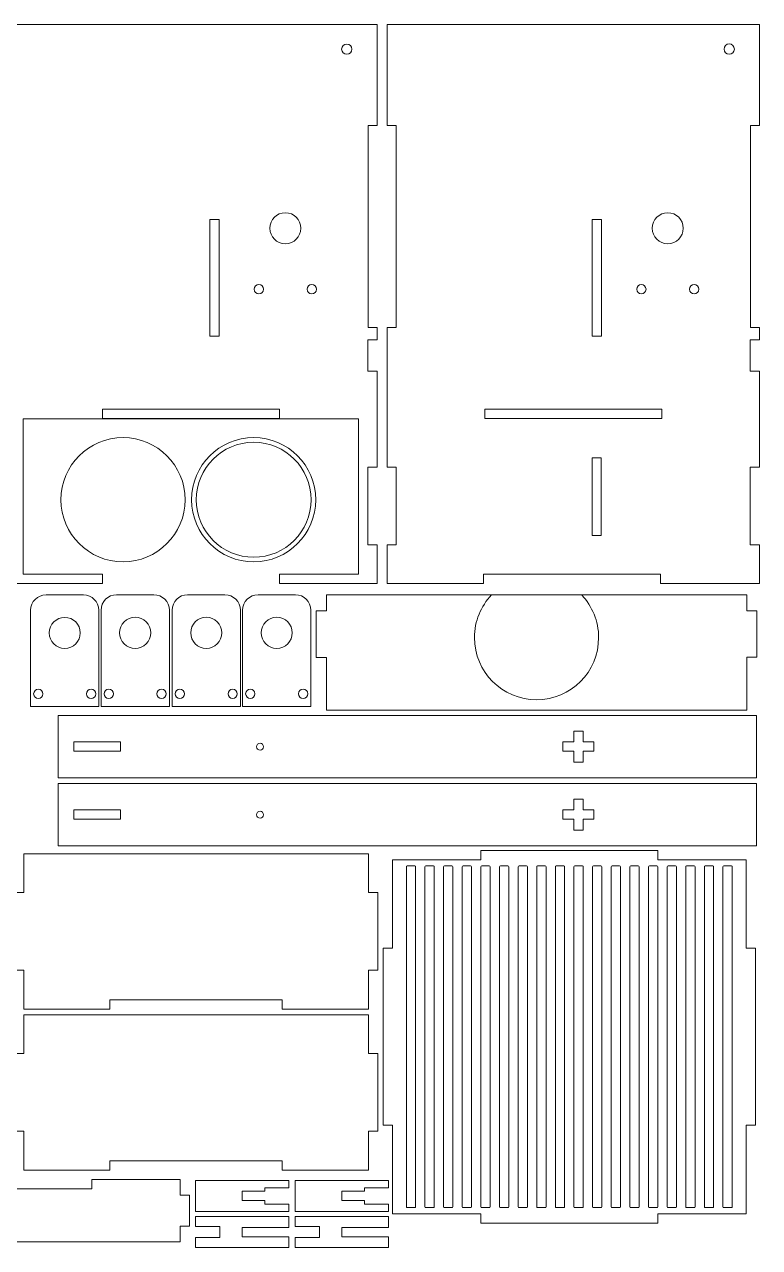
# Model space of a CAD drawing. Header units: millimetres. Extents: x -430 to 298, y -196 to 198.
# Drawn here: x 61.2 to 298, y -196.1 to 197.7 of the extents above; entities that cross this region are included whole.
import ezdxf

# ---------------------------------------------------------------- set-up
doc = ezdxf.new("R2010")
doc.units = ezdxf.units.MM
doc.header["$MEASUREMENT"] = 0
doc.layers.add('Camada 1', color=7, linetype='Continuous')

msp = doc.modelspace()

# ---------------------------------------------------------------- linework, layer by layer
at = {"layer": 'Camada 1', "color": 250, "lineweight": 20}
for centre, major_axis in [((92.9594, 44.679), (0, 20)), ((135.0483, 44.679), (0, 20)), ((135.0483, 44.679), (0, 18.5))]:
    msp.add_ellipse(centre, major_axis=major_axis, ratio=1, dxfattribs=at)
for points, knots in [([(54.8053, 197.6858), (54.8053, 197.6858), (174.8053, 197.6858), (174.8053, 197.6858), (174.8053, 197.6858), (174.8053, 165.1538), (174.8053, 165.1538), (174.8053, 165.1538), (171.9053, 165.1538), (171.9053, 165.1538), (171.9053, 165.1538), (171.9053, 100.1538), (171.9053, 100.1538), (171.9053, 100.1538), (174.8053, 100.1538), (174.8053, 100.1538), (174.8053, 100.1538), (174.8053, 96.1208), (174.8053, 96.1208), (174.8053, 96.1208), (171.8053, 96.1208), (171.8053, 96.1208), (171.8053, 96.1208), (171.8053, 86.1208), (171.8053, 86.1208), (171.8053, 86.1208), (174.8053, 86.1208), (174.8053, 86.1208), (174.8053, 86.1208), (174.8053, 55.154), (174.8053, 55.154), (174.8053, 55.154), (171.8053, 55.154), (171.8053, 55.154), (171.8053, 55.154), (171.8053, 30.154), (171.8053, 30.154), (171.8053, 30.154), (174.8053, 30.154), (174.8053, 30.154), (174.8053, 30.154), (174.8053, 17.6858), (174.8053, 17.6858), (174.8053, 17.6858), (143.3054, 17.6879), (143.3054, 17.6879), (143.3054, 17.6879), (143.3054, 20.6879), (143.3054, 20.6879), (143.3054, 20.6879), (168.8054, 20.6858), (168.8054, 20.6858), (168.8054, 20.6858), (168.8054, 70.6858), (168.8054, 70.6858), (168.8054, 70.6858), (60.8055, 70.6858), (60.8055, 70.6858), (60.8055, 70.6858), (60.8055, 20.6858), (60.8055, 20.6858), (60.8055, 20.6858), (86.3054, 20.6879), (86.3054, 20.6879), (86.3054, 20.6879), (86.3054, 17.6879), (86.3054, 17.6879), (86.3054, 17.6879), (54.8053, 17.6858), (54.8053, 17.6858), (54.8053, 17.6858), (54.8053, 30.154), (54.8053, 30.154), (54.8053, 30.154), (57.776, 30.154), (57.776, 30.154), (57.776, 30.154), (57.776, 55.154), (57.776, 55.154), (57.776, 55.154), (54.8053, 55.154), (54.8053, 55.154), (54.8053, 55.154), (54.8053, 100.1538), (54.8053, 100.1538), (54.8053, 100.1538), (57.7052, 100.1538), (57.7052, 100.1538), (57.7052, 100.1538), (57.7052, 165.1538), (57.7052, 165.1538), (57.7052, 165.1538), (54.8053, 165.1538), (54.8053, 165.1538), (54.8053, 165.1538), (54.8053, 197.6858), (54.8053, 197.6858)], [0, 0, 0, 0, 0.03125, 0.03125, 0.03125, 0.0625, 0.0625, 0.0625, 0.09375, 0.09375, 0.09375, 0.125, 0.125, 0.125, 0.15625, 0.15625, 0.15625, 0.1875, 0.1875, 0.1875, 0.21875, 0.21875, 0.21875, 0.25, 0.25, 0.25, 0.28125, 0.28125, 0.28125, 0.3125, 0.3125, 0.3125, 0.34375, 0.34375, 0.34375, 0.375, 0.375, 0.375, 0.40625, 0.40625, 0.40625, 0.4375, 0.4375, 0.4375, 0.46875, 0.46875, 0.46875, 0.5, 0.5, 0.5, 0.53125, 0.53125, 0.53125, 0.5625, 0.5625, 0.5625, 0.59375, 0.59375, 0.59375, 0.625, 0.625, 0.625, 0.65625, 0.65625, 0.65625, 0.6875, 0.6875, 0.6875, 0.71875, 0.71875, 0.71875, 0.75, 0.75, 0.75, 0.78125, 0.78125, 0.78125, 0.8125, 0.8125, 0.8125, 0.84375, 0.84375, 0.84375, 0.875, 0.875, 0.875, 0.90625, 0.90625, 0.90625, 0.9375, 0.9375, 0.9375, 0.96875, 0.96875, 0.96875, 1, 1, 1, 1]), ([(178.0053, 197.6858), (178.0053, 197.6858), (298.0053, 197.6858), (298.0053, 197.6858), (298.0053, 197.6858), (298.0053, 165.1538), (298.0053, 165.1538), (298.0053, 165.1538), (295.1053, 165.1538), (295.1053, 165.1538), (295.1053, 165.1538), (295.1053, 100.1538), (295.1053, 100.1538), (295.1053, 100.1538), (298.0053, 100.1538), (298.0053, 100.1538), (298.0053, 100.1538), (298.0053, 96.1208), (298.0053, 96.1208), (298.0053, 96.1208), (295.0053, 96.1208), (295.0053, 96.1208), (295.0053, 96.1208), (295.0053, 86.1208), (295.0053, 86.1208), (295.0053, 86.1208), (298.0053, 86.1208), (298.0053, 86.1208), (298.0053, 86.1208), (298.0053, 55.154), (298.0053, 55.154), (298.0053, 55.154), (295.0053, 55.154), (295.0053, 55.154), (295.0053, 55.154), (295.0053, 30.154), (295.0053, 30.154), (295.0053, 30.154), (298.0053, 30.154), (298.0053, 30.154), (298.0053, 30.154), (298.0053, 17.6858), (298.0053, 17.6858), (298.0053, 17.6858), (266.0465, 17.6858), (266.0465, 17.6858), (266.0465, 17.6858), (266.0465, 20.6858), (266.0465, 20.6858), (266.0465, 20.6858), (209.0465, 20.6858), (209.0465, 20.6858), (209.0465, 20.6858), (209.0465, 17.6858), (209.0465, 17.6858), (209.0465, 17.6858), (178.0053, 17.6858), (178.0053, 17.6858), (178.0053, 17.6858), (178.0053, 30.154), (178.0053, 30.154), (178.0053, 30.154), (180.976, 30.154), (180.976, 30.154), (180.976, 30.154), (180.976, 55.154), (180.976, 55.154), (180.976, 55.154), (178.0053, 55.154), (178.0053, 55.154), (178.0053, 55.154), (178.0053, 100.1538), (178.0053, 100.1538), (178.0053, 100.1538), (180.9052, 100.1538), (180.9052, 100.1538), (180.9052, 100.1538), (180.9052, 165.1538), (180.9052, 165.1538), (180.9052, 165.1538), (178.0053, 165.1538), (178.0053, 165.1538), (178.0053, 165.1538), (178.0053, 197.6858), (178.0053, 197.6858)], [0, 0, 0, 0, 0.03571429, 0.03571429, 0.03571429, 0.07142857, 0.07142857, 0.07142857, 0.10714286, 0.10714286, 0.10714286, 0.14285714, 0.14285714, 0.14285714, 0.17857143, 0.17857143, 0.17857143, 0.21428571, 0.21428571, 0.21428571, 0.25, 0.25, 0.25, 0.28571429, 0.28571429, 0.28571429, 0.32142857, 0.32142857, 0.32142857, 0.35714286, 0.35714286, 0.35714286, 0.39285714, 0.39285714, 0.39285714, 0.42857143, 0.42857143, 0.42857143, 0.46428571, 0.46428571, 0.46428571, 0.5, 0.5, 0.5, 0.53571429, 0.53571429, 0.53571429, 0.57142857, 0.57142857, 0.57142857, 0.60714286, 0.60714286, 0.60714286, 0.64285714, 0.64285714, 0.64285714, 0.67857143, 0.67857143, 0.67857143, 0.71428571, 0.71428571, 0.71428571, 0.75, 0.75, 0.75, 0.78571429, 0.78571429, 0.78571429, 0.82142857, 0.82142857, 0.82142857, 0.85714286, 0.85714286, 0.85714286, 0.89285714, 0.89285714, 0.89285714, 0.92857143, 0.92857143, 0.92857143, 0.96428571, 0.96428571, 0.96428571, 1, 1, 1, 1]), ([(165.0146, 191.3862), (164.1033, 191.3862), (163.3646, 190.6475), (163.3646, 189.7362), (163.3646, 188.8249), (164.1033, 188.0862), (165.0146, 188.0862), (165.9259, 188.0862), (166.6646, 188.8249), (166.6646, 189.7362), (166.6646, 190.6475), (165.9259, 191.3862), (165.0146, 191.3862)], [0, 0, 0, 0, 0.25, 0.25, 0.25, 0.5, 0.5, 0.5, 0.75, 0.75, 0.75, 1, 1, 1, 1]), ([(288.2391, 191.4211), (287.3278, 191.4211), (286.5891, 190.6824), (286.5891, 189.7711), (286.5891, 188.8598), (287.3278, 188.1211), (288.2391, 188.1211), (289.1504, 188.1211), (289.8891, 188.8598), (289.8891, 189.7711), (289.8891, 190.6824), (289.1504, 191.4211), (288.2391, 191.4211)], [0, 0, 0, 0, 0.25, 0.25, 0.25, 0.5, 0.5, 0.5, 0.75, 0.75, 0.75, 1, 1, 1, 1]), ([(120.9053, 134.8664), (120.9053, 134.8664), (123.9053, 134.8664), (123.9053, 134.8664), (123.9053, 134.8664), (123.9053, 97.3664), (123.9053, 97.3664), (123.9053, 97.3664), (120.9053, 97.3664), (120.9053, 97.3664), (120.9053, 97.3664), (120.9053, 134.8664), (120.9053, 134.8664)], [0, 0, 0, 0, 0.25, 0.25, 0.25, 0.5, 0.5, 0.5, 0.75, 0.75, 0.75, 1, 1, 1, 1]), ([(150.2398, 132.078), (150.2398, 134.8394), (148.0012, 137.078), (145.2398, 137.078), (142.4784, 137.078), (140.2398, 134.8394), (140.2398, 132.078), (140.2398, 129.3166), (142.4784, 127.078), (145.2398, 127.078), (148.0012, 127.078), (150.2398, 129.3166), (150.2398, 132.078)], [0, 0, 0, 0, 0.25, 0.25, 0.25, 0.5, 0.5, 0.5, 0.75, 0.75, 0.75, 1, 1, 1, 1]), ([(244.1053, 134.8664), (244.1053, 134.8664), (247.1053, 134.8664), (247.1053, 134.8664), (247.1053, 134.8664), (247.1053, 97.3664), (247.1053, 97.3664), (247.1053, 97.3664), (244.1053, 97.3664), (244.1053, 97.3664), (244.1053, 97.3664), (244.1053, 134.8664), (244.1053, 134.8664)], [0, 0, 0, 0, 0.25, 0.25, 0.25, 0.5, 0.5, 0.5, 0.75, 0.75, 0.75, 1, 1, 1, 1]), ([(273.4398, 132.078), (273.4398, 134.8394), (271.2012, 137.078), (268.4398, 137.078), (265.6784, 137.078), (263.4398, 134.8394), (263.4398, 132.078), (263.4398, 129.3166), (265.6784, 127.078), (268.4398, 127.078), (271.2012, 127.078), (273.4398, 129.3166), (273.4398, 132.078)], [0, 0, 0, 0, 0.25, 0.25, 0.25, 0.5, 0.5, 0.5, 0.75, 0.75, 0.75, 1, 1, 1, 1]), ([(136.7285, 113.9424), (137.5569, 113.9424), (138.2285, 113.2708), (138.2285, 112.4424), (138.2285, 111.614), (137.5569, 110.9424), (136.7285, 110.9424), (135.9001, 110.9424), (135.2285, 111.614), (135.2285, 112.4424), (135.2285, 113.2708), (135.9001, 113.9424), (136.7285, 113.9424)], [0, 0, 0, 0, 0.25, 0.25, 0.25, 0.5, 0.5, 0.5, 0.75, 0.75, 0.75, 1, 1, 1, 1]), ([(153.7398, 113.9424), (154.5682, 113.9424), (155.2398, 113.2708), (155.2398, 112.4424), (155.2398, 111.6139), (154.5682, 110.9424), (153.7398, 110.9424), (152.9114, 110.9424), (152.2398, 111.6139), (152.2398, 112.4424), (152.2398, 113.2708), (152.9114, 113.9424), (153.7398, 113.9424)], [0, 0, 0, 0, 0.25, 0.25, 0.25, 0.5, 0.5, 0.5, 0.75, 0.75, 0.75, 1, 1, 1, 1]), ([(259.9285, 113.9424), (260.7569, 113.9424), (261.4285, 113.2708), (261.4285, 112.4424), (261.4285, 111.614), (260.7569, 110.9424), (259.9285, 110.9424), (259.1001, 110.9424), (258.4285, 111.614), (258.4285, 112.4424), (258.4285, 113.2708), (259.1001, 113.9424), (259.9285, 113.9424)], [0, 0, 0, 0, 0.25, 0.25, 0.25, 0.5, 0.5, 0.5, 0.75, 0.75, 0.75, 1, 1, 1, 1]), ([(276.9398, 113.9424), (277.7682, 113.9424), (278.4398, 113.2708), (278.4398, 112.4424), (278.4398, 111.6139), (277.7682, 110.9424), (276.9398, 110.9424), (276.1114, 110.9424), (275.4398, 111.6139), (275.4398, 112.4424), (275.4398, 113.2708), (276.1114, 113.9424), (276.9398, 113.9424)], [0, 0, 0, 0, 0.25, 0.25, 0.25, 0.5, 0.5, 0.5, 0.75, 0.75, 0.75, 1, 1, 1, 1]), ([(86.3054, 70.7858), (86.3054, 70.7858), (143.3054, 70.7858), (143.3054, 70.7858), (143.3054, 70.7858), (143.3054, 73.7858), (143.3054, 73.7858), (143.3054, 73.7858), (86.3054, 73.7858), (86.3054, 73.7858), (86.3054, 73.7858), (86.3054, 70.7858), (86.3054, 70.7858)], [0, 0, 0, 0, 0.25, 0.25, 0.25, 0.5, 0.5, 0.5, 0.75, 0.75, 0.75, 1, 1, 1, 1]), ([(209.5053, 73.7858), (209.5053, 73.7858), (266.5053, 73.7858), (266.5053, 73.7858), (266.5053, 73.7858), (266.5053, 70.7858), (266.5053, 70.7858), (266.5053, 70.7858), (209.5053, 70.7858), (209.5053, 70.7858), (209.5053, 70.7858), (209.5053, 73.7858), (209.5053, 73.7858)], [0, 0, 0, 0, 0.25, 0.25, 0.25, 0.5, 0.5, 0.5, 0.75, 0.75, 0.75, 1, 1, 1, 1]), ([(244.0301, 33.1209), (244.0301, 33.1209), (244.0301, 58.1209), (244.0301, 58.1209), (244.0301, 58.1209), (247.0301, 58.1209), (247.0301, 58.1209), (247.0301, 58.1209), (247.0301, 33.1209), (247.0301, 33.1209), (247.0301, 33.1209), (244.0301, 33.1209), (244.0301, 33.1209)], [0, 0, 0, 0, 0.25, 0.25, 0.25, 0.5, 0.5, 0.5, 0.75, 0.75, 0.75, 1, 1, 1, 1]), ([(68.1688, 14.0706), (68.1688, 14.0706), (80.1688, 14.0706), (80.1688, 14.0706), (82.9188, 14.0706), (85.1688, 11.8206), (85.1688, 9.0706), (85.1688, 9.0706), (85.1688, -21.9294), (85.1688, -21.9294), (85.1688, -21.9294), (63.1688, -21.9294), (63.1688, -21.9294), (63.1688, -21.9294), (63.1688, 9.0706), (63.1688, 9.0706), (63.1688, 11.8206), (65.4188, 14.0706), (68.1688, 14.0706)], [0, 0, 0, 0, 0.16666667, 0.16666667, 0.16666667, 0.33333333, 0.33333333, 0.33333333, 0.5, 0.5, 0.5, 0.66666667, 0.66666667, 0.66666667, 0.83333333, 0.83333333, 0.83333333, 1, 1, 1, 1]), ([(90.8688, 14.0832), (90.8688, 14.0832), (102.8688, 14.0832), (102.8688, 14.0832), (105.6188, 14.0832), (107.8688, 11.8332), (107.8688, 9.0832), (107.8688, 9.0832), (107.8688, -21.9168), (107.8688, -21.9168), (107.8688, -21.9168), (85.8688, -21.9168), (85.8688, -21.9168), (85.8688, -21.9168), (85.8688, 9.0832), (85.8688, 9.0832), (85.8688, 11.8332), (88.1188, 14.0832), (90.8688, 14.0832)], [0, 0, 0, 0, 0.16666667, 0.16666667, 0.16666667, 0.33333333, 0.33333333, 0.33333333, 0.5, 0.5, 0.5, 0.66666667, 0.66666667, 0.66666667, 0.83333333, 0.83333333, 0.83333333, 1, 1, 1, 1]), ([(113.7688, 14.0832), (113.7688, 14.0832), (125.7688, 14.0832), (125.7688, 14.0832), (128.5188, 14.0832), (130.7688, 11.8332), (130.7688, 9.0832), (130.7688, 9.0832), (130.7688, -21.9168), (130.7688, -21.9168), (130.7688, -21.9168), (108.7688, -21.9168), (108.7688, -21.9168), (108.7688, -21.9168), (108.7688, 9.0832), (108.7688, 9.0832), (108.7688, 11.8332), (111.0188, 14.0832), (113.7688, 14.0832)], [0, 0, 0, 0, 0.16666667, 0.16666667, 0.16666667, 0.33333333, 0.33333333, 0.33333333, 0.5, 0.5, 0.5, 0.66666667, 0.66666667, 0.66666667, 0.83333333, 0.83333333, 0.83333333, 1, 1, 1, 1]), ([(136.4688, 14.0958), (136.4688, 14.0958), (148.4688, 14.0958), (148.4688, 14.0958), (151.2188, 14.0958), (153.4688, 11.8458), (153.4688, 9.0958), (153.4688, 9.0958), (153.4688, -21.9042), (153.4688, -21.9042), (153.4688, -21.9042), (131.4688, -21.9042), (131.4688, -21.9042), (131.4688, -21.9042), (131.4688, 9.0958), (131.4688, 9.0958), (131.4688, 11.8458), (133.7188, 14.0958), (136.4688, 14.0958)], [0, 0, 0, 0, 0.16666667, 0.16666667, 0.16666667, 0.33333333, 0.33333333, 0.33333333, 0.5, 0.5, 0.5, 0.66666667, 0.66666667, 0.66666667, 0.83333333, 0.83333333, 0.83333333, 1, 1, 1, 1]), ([(158.4457, -23.0582), (158.4457, -23.0582), (158.4457, -6.0645), (158.4457, -6.0645), (158.4457, -6.0645), (155.1688, -6.0645), (155.1688, -6.0645), (155.1688, -6.0645), (155.1688, 8.9355), (155.1688, 8.9355), (155.1688, 8.9355), (158.4457, 8.9355), (158.4457, 8.9355), (158.4457, 8.9355), (158.4457, 14.0168), (158.4457, 14.0168), (158.4457, 14.0168), (293.8919, 14.0168), (293.8919, 14.0168), (293.8919, 14.0168), (293.8919, 8.9472), (293.8919, 8.9472), (293.8919, 8.9472), (297.1688, 8.9472), (297.1688, 8.9472), (297.1688, 8.9472), (297.1688, -6.0528), (297.1688, -6.0528), (297.1688, -6.0528), (293.8919, -6.0528), (293.8919, -6.0528), (293.8919, -6.0528), (293.8919, -23.0582), (293.8919, -23.0582)], [0, 0, 0, 0, 0.09090909, 0.09090909, 0.09090909, 0.18181818, 0.18181818, 0.18181818, 0.27272727, 0.27272727, 0.27272727, 0.36363636, 0.36363636, 0.36363636, 0.45454545, 0.45454545, 0.45454545, 0.54545455, 0.54545455, 0.54545455, 0.63636364, 0.63636364, 0.63636364, 0.72727273, 0.72727273, 0.72727273, 0.81818182, 0.81818182, 0.81818182, 0.90909091, 0.90909091, 0.90909091, 1, 1, 1, 1]), ([(79.1688, 1.8062), (79.1688, 4.5676), (76.9302, 6.8062), (74.1688, 6.8062), (71.4074, 6.8062), (69.1688, 4.5676), (69.1688, 1.8062), (69.1688, -0.9552), (71.4074, -3.1938), (74.1688, -3.1938), (76.9302, -3.1938), (79.1688, -0.9552), (79.1688, 1.8062)], [0, 0, 0, 0, 0.25, 0.25, 0.25, 0.5, 0.5, 0.5, 0.75, 0.75, 0.75, 1, 1, 1, 1]), ([(101.8688, 1.8188), (101.8688, 4.5802), (99.6302, 6.8188), (96.8688, 6.8188), (94.1074, 6.8188), (91.8688, 4.5802), (91.8688, 1.8188), (91.8688, -0.9426), (94.1074, -3.1812), (96.8688, -3.1812), (99.6302, -3.1812), (101.8688, -0.9426), (101.8688, 1.8188)], [0, 0, 0, 0, 0.25, 0.25, 0.25, 0.5, 0.5, 0.5, 0.75, 0.75, 0.75, 1, 1, 1, 1]), ([(124.7688, 1.8188), (124.7688, 4.5802), (122.5302, 6.8188), (119.7688, 6.8188), (117.0074, 6.8188), (114.7688, 4.5802), (114.7688, 1.8188), (114.7688, -0.9426), (117.0074, -3.1812), (119.7688, -3.1812), (122.5302, -3.1812), (124.7688, -0.9426), (124.7688, 1.8188)], [0, 0, 0, 0, 0.25, 0.25, 0.25, 0.5, 0.5, 0.5, 0.75, 0.75, 0.75, 1, 1, 1, 1]), ([(147.4688, 1.8314), (147.4688, 4.5928), (145.2302, 6.8314), (142.4688, 6.8314), (139.7074, 6.8314), (137.4688, 4.5928), (137.4688, 1.8314), (137.4688, -0.93), (139.7074, -3.1686), (142.4688, -3.1686), (145.2302, -3.1686), (147.4688, -0.93), (147.4688, 1.8314)], [0, 0, 0, 0, 0.25, 0.25, 0.25, 0.5, 0.5, 0.5, 0.75, 0.75, 0.75, 1, 1, 1, 1]), ([(65.6575, -16.3294), (66.4859, -16.3294), (67.1575, -17.001), (67.1575, -17.8294), (67.1575, -18.6578), (66.4859, -19.3294), (65.6575, -19.3294), (64.8291, -19.3294), (64.1575, -18.6578), (64.1575, -17.8294), (64.1575, -17.001), (64.8291, -16.3294), (65.6575, -16.3294)], [0, 0, 0, 0, 0.25, 0.25, 0.25, 0.5, 0.5, 0.5, 0.75, 0.75, 0.75, 1, 1, 1, 1]), ([(82.6688, -16.3294), (83.4972, -16.3294), (84.1688, -17.001), (84.1688, -17.8294), (84.1688, -18.6579), (83.4972, -19.3294), (82.6688, -19.3294), (81.8404, -19.3294), (81.1688, -18.6579), (81.1688, -17.8294), (81.1688, -17.001), (81.8404, -16.3294), (82.6688, -16.3294)], [0, 0, 0, 0, 0.25, 0.25, 0.25, 0.5, 0.5, 0.5, 0.75, 0.75, 0.75, 1, 1, 1, 1]), ([(88.3575, -16.3168), (89.1859, -16.3168), (89.8575, -16.9884), (89.8575, -17.8168), (89.8575, -18.6452), (89.1859, -19.3168), (88.3575, -19.3168), (87.5291, -19.3168), (86.8575, -18.6452), (86.8575, -17.8168), (86.8575, -16.9884), (87.5291, -16.3168), (88.3575, -16.3168)], [0, 0, 0, 0, 0.25, 0.25, 0.25, 0.5, 0.5, 0.5, 0.75, 0.75, 0.75, 1, 1, 1, 1]), ([(105.3688, -16.3168), (106.1972, -16.3168), (106.8688, -16.9884), (106.8688, -17.8168), (106.8688, -18.6453), (106.1972, -19.3168), (105.3688, -19.3168), (104.5404, -19.3168), (103.8688, -18.6453), (103.8688, -17.8168), (103.8688, -16.9884), (104.5404, -16.3168), (105.3688, -16.3168)], [0, 0, 0, 0, 0.25, 0.25, 0.25, 0.5, 0.5, 0.5, 0.75, 0.75, 0.75, 1, 1, 1, 1]), ([(111.2575, -16.3168), (112.0859, -16.3168), (112.7575, -16.9884), (112.7575, -17.8168), (112.7575, -18.6452), (112.0859, -19.3168), (111.2575, -19.3168), (110.4291, -19.3168), (109.7575, -18.6452), (109.7575, -17.8168), (109.7575, -16.9884), (110.4291, -16.3168), (111.2575, -16.3168)], [0, 0, 0, 0, 0.25, 0.25, 0.25, 0.5, 0.5, 0.5, 0.75, 0.75, 0.75, 1, 1, 1, 1]), ([(128.2688, -16.3168), (129.0972, -16.3168), (129.7688, -16.9884), (129.7688, -17.8168), (129.7688, -18.6453), (129.0972, -19.3168), (128.2688, -19.3168), (127.4404, -19.3168), (126.7688, -18.6453), (126.7688, -17.8168), (126.7688, -16.9884), (127.4404, -16.3168), (128.2688, -16.3168)], [0, 0, 0, 0, 0.25, 0.25, 0.25, 0.5, 0.5, 0.5, 0.75, 0.75, 0.75, 1, 1, 1, 1]), ([(133.9575, -16.3042), (134.7859, -16.3042), (135.4575, -16.9758), (135.4575, -17.8042), (135.4575, -18.6326), (134.7859, -19.3042), (133.9575, -19.3042), (133.1291, -19.3042), (132.4575, -18.6326), (132.4575, -17.8042), (132.4575, -16.9758), (133.1291, -16.3042), (133.9575, -16.3042)], [0, 0, 0, 0, 0.25, 0.25, 0.25, 0.5, 0.5, 0.5, 0.75, 0.75, 0.75, 1, 1, 1, 1]), ([(150.9688, -16.3042), (151.7972, -16.3042), (152.4688, -16.9758), (152.4688, -17.8042), (152.4688, -18.6327), (151.7972, -19.3042), (150.9688, -19.3042), (150.1404, -19.3042), (149.4688, -18.6327), (149.4688, -17.8042), (149.4688, -16.9758), (150.1404, -16.3042), (150.9688, -16.3042)], [0, 0, 0, 0, 0.25, 0.25, 0.25, 0.5, 0.5, 0.5, 0.75, 0.75, 0.75, 1, 1, 1, 1]), ([(72.0415, -24.8079), (72.0415, -24.8079), (222.0415, -24.8079), (222.0415, -24.8079), (222.0415, -24.8079), (252.0415, -24.8079), (252.0415, -24.8079), (252.0415, -24.8079), (297.0415, -24.8079), (297.0415, -24.8079), (297.0415, -24.8079), (297.0415, -44.8079), (297.0415, -44.8079), (297.0415, -44.8079), (252.0415, -44.8079), (252.0415, -44.8079), (252.0415, -44.8079), (222.0415, -44.8079), (222.0415, -44.8079), (222.0415, -44.8079), (72.0415, -44.8079), (72.0415, -44.8079), (72.0415, -44.8079), (72.0415, -24.8079), (72.0415, -24.8079)], [0, 0, 0, 0, 0.125, 0.125, 0.125, 0.25, 0.25, 0.25, 0.375, 0.375, 0.375, 0.5, 0.5, 0.5, 0.625, 0.625, 0.625, 0.75, 0.75, 0.75, 0.875, 0.875, 0.875, 1, 1, 1, 1]), ([(238.1689, -29.8079), (238.1689, -29.8079), (241.1689, -29.8079), (241.1689, -29.8079), (241.1689, -29.8079), (241.1689, -33.3079), (241.1689, -33.3079), (241.1689, -33.3079), (244.6689, -33.3079), (244.6689, -33.3079), (244.6689, -33.3079), (244.6689, -36.3079), (244.6689, -36.3079), (244.6689, -36.3079), (241.1689, -36.3079), (241.1689, -36.3079), (241.1689, -36.3079), (241.1689, -39.8079), (241.1689, -39.8079), (241.1689, -39.8079), (238.1689, -39.8079), (238.1689, -39.8079), (238.1689, -39.8079), (238.1689, -36.3079), (238.1689, -36.3079), (238.1689, -36.3079), (234.6689, -36.3079), (234.6689, -36.3079), (234.6689, -36.3079), (234.6689, -33.3079), (234.6689, -33.3079), (234.6689, -33.3079), (238.1689, -33.3079), (238.1689, -33.3079), (238.1689, -33.3079), (238.1689, -29.8079), (238.1689, -29.8079)], [0, 0, 0, 0, 0.08333333, 0.08333333, 0.08333333, 0.16666667, 0.16666667, 0.16666667, 0.25, 0.25, 0.25, 0.33333333, 0.33333333, 0.33333333, 0.41666667, 0.41666667, 0.41666667, 0.5, 0.5, 0.5, 0.58333333, 0.58333333, 0.58333333, 0.66666667, 0.66666667, 0.66666667, 0.75, 0.75, 0.75, 0.83333333, 0.83333333, 0.83333333, 0.91666667, 0.91666667, 0.91666667, 1, 1, 1, 1]), ([(77.0944, -33.3079), (77.0944, -33.3079), (92.0944, -33.3079), (92.0944, -33.3079), (92.0944, -33.3079), (92.0944, -36.3079), (92.0944, -36.3079), (92.0944, -36.3079), (77.0944, -36.3079), (77.0944, -36.3079), (77.0944, -36.3079), (77.0944, -33.3079), (77.0944, -33.3079)], [0, 0, 0, 0, 0.25, 0.25, 0.25, 0.5, 0.5, 0.5, 0.75, 0.75, 0.75, 1, 1, 1, 1]), ([(137.1019, -33.7301), (137.7094, -33.7301), (138.2019, -34.2226), (138.2019, -34.8301), (138.2019, -35.4376), (137.7094, -35.9301), (137.1019, -35.9301), (136.4944, -35.9301), (136.0019, -35.4376), (136.0019, -34.8301), (136.0019, -34.2226), (136.4944, -33.7301), (137.1019, -33.7301)], [0, 0, 0, 0, 0.25, 0.25, 0.25, 0.5, 0.5, 0.5, 0.75, 0.75, 0.75, 1, 1, 1, 1]), ([(72.0416, -46.7078), (72.0416, -46.7078), (222.0416, -46.7078), (222.0416, -46.7078), (222.0416, -46.7078), (252.0416, -46.7078), (252.0416, -46.7078), (252.0416, -46.7078), (297.0416, -46.7078), (297.0416, -46.7078), (297.0416, -46.7078), (297.0416, -66.7078), (297.0416, -66.7078), (297.0416, -66.7078), (252.0416, -66.7078), (252.0416, -66.7078), (252.0416, -66.7078), (222.0416, -66.7078), (222.0416, -66.7078), (222.0416, -66.7078), (72.0416, -66.7078), (72.0416, -66.7078), (72.0416, -66.7078), (72.0416, -46.7078), (72.0416, -46.7078)], [0, 0, 0, 0, 0.125, 0.125, 0.125, 0.25, 0.25, 0.25, 0.375, 0.375, 0.375, 0.5, 0.5, 0.5, 0.625, 0.625, 0.625, 0.75, 0.75, 0.75, 0.875, 0.875, 0.875, 1, 1, 1, 1]), ([(238.169, -51.7078), (238.169, -51.7078), (241.169, -51.7078), (241.169, -51.7078), (241.169, -51.7078), (241.169, -55.2078), (241.169, -55.2078), (241.169, -55.2078), (244.669, -55.2078), (244.669, -55.2078), (244.669, -55.2078), (244.669, -58.2078), (244.669, -58.2078), (244.669, -58.2078), (241.169, -58.2078), (241.169, -58.2078), (241.169, -58.2078), (241.169, -61.7078), (241.169, -61.7078), (241.169, -61.7078), (238.169, -61.7078), (238.169, -61.7078), (238.169, -61.7078), (238.169, -58.2078), (238.169, -58.2078), (238.169, -58.2078), (234.669, -58.2078), (234.669, -58.2078), (234.669, -58.2078), (234.669, -55.2078), (234.669, -55.2078), (234.669, -55.2078), (238.169, -55.2078), (238.169, -55.2078), (238.169, -55.2078), (238.169, -51.7078), (238.169, -51.7078)], [0, 0, 0, 0, 0.08333333, 0.08333333, 0.08333333, 0.16666667, 0.16666667, 0.16666667, 0.25, 0.25, 0.25, 0.33333333, 0.33333333, 0.33333333, 0.41666667, 0.41666667, 0.41666667, 0.5, 0.5, 0.5, 0.58333333, 0.58333333, 0.58333333, 0.66666667, 0.66666667, 0.66666667, 0.75, 0.75, 0.75, 0.83333333, 0.83333333, 0.83333333, 0.91666667, 0.91666667, 0.91666667, 1, 1, 1, 1]), ([(77.0945, -55.2078), (77.0945, -55.2078), (92.0945, -55.2078), (92.0945, -55.2078), (92.0945, -55.2078), (92.0945, -58.2078), (92.0945, -58.2078), (92.0945, -58.2078), (77.0945, -58.2078), (77.0945, -58.2078), (77.0945, -58.2078), (77.0945, -55.2078), (77.0945, -55.2078)], [0, 0, 0, 0, 0.25, 0.25, 0.25, 0.5, 0.5, 0.5, 0.75, 0.75, 0.75, 1, 1, 1, 1]), ([(137.102, -55.63), (137.7095, -55.63), (138.202, -56.1225), (138.202, -56.73), (138.202, -57.3375), (137.7095, -57.83), (137.102, -57.83), (136.4945, -57.83), (136.002, -57.3375), (136.002, -56.73), (136.002, -56.1225), (136.4945, -55.63), (137.102, -55.63)], [0, 0, 0, 0, 0.25, 0.25, 0.25, 0.5, 0.5, 0.5, 0.75, 0.75, 0.75, 1, 1, 1, 1]), ([(60.9853, -69.3231), (60.9853, -69.3231), (171.9853, -69.3231), (171.9853, -69.3231), (171.9853, -69.3231), (171.9853, -81.8231), (171.9853, -81.8231), (171.9853, -81.8231), (174.9853, -81.8231), (174.9853, -81.8231), (174.9853, -81.8231), (174.9853, -106.8231), (174.9853, -106.8231), (174.9853, -106.8231), (171.9853, -106.8231), (171.9853, -106.8231), (171.9853, -106.8231), (171.9853, -119.3231), (171.9853, -119.3231), (171.9853, -119.3231), (144.2353, -119.3231), (144.2353, -119.3231), (144.2353, -119.3231), (144.2353, -116.3231), (144.2353, -116.3231), (144.2353, -116.3231), (88.7353, -116.3231), (88.7353, -116.3231), (88.7353, -116.3231), (88.7353, -119.3231), (88.7353, -119.3231), (88.7353, -119.3231), (60.9853, -119.3231), (60.9853, -119.3231), (60.9853, -119.3231), (60.9853, -106.8231), (60.9853, -106.8231), (60.9853, -106.8231), (57.9853, -106.8231), (57.9853, -106.8231), (57.9853, -106.8231), (57.9853, -81.8231), (57.9853, -81.8231), (57.9853, -81.8231), (60.9853, -81.8231), (60.9853, -81.8231), (60.9853, -81.8231), (60.9853, -69.3231), (60.9853, -69.3231)], [0, 0, 0, 0, 0.0625, 0.0625, 0.0625, 0.125, 0.125, 0.125, 0.1875, 0.1875, 0.1875, 0.25, 0.25, 0.25, 0.3125, 0.3125, 0.3125, 0.375, 0.375, 0.375, 0.4375, 0.4375, 0.4375, 0.5, 0.5, 0.5, 0.5625, 0.5625, 0.5625, 0.625, 0.625, 0.625, 0.6875, 0.6875, 0.6875, 0.75, 0.75, 0.75, 0.8125, 0.8125, 0.8125, 0.875, 0.875, 0.875, 0.9375, 0.9375, 0.9375, 1, 1, 1, 1]), ([(179.74, -71.2166), (179.74, -71.2166), (208.24, -71.2166), (208.24, -71.2166), (208.24, -71.2166), (208.24, -68.2166), (208.24, -68.2166), (208.24, -68.2166), (265.24, -68.2166), (265.24, -68.2166), (265.24, -68.2166), (265.24, -71.2166), (265.24, -71.2166), (265.24, -71.2166), (293.74, -71.2166), (293.74, -71.2166), (293.74, -71.2166), (293.74, -99.7166), (293.74, -99.7166), (293.74, -99.7166), (296.74, -99.7166), (296.74, -99.7166), (296.74, -99.7166), (296.74, -156.7166), (296.74, -156.7166), (296.74, -156.7166), (293.74, -156.7166), (293.74, -156.7166), (293.74, -156.7166), (293.74, -185.2166), (293.74, -185.2166), (293.74, -185.2166), (265.24, -185.2166), (265.24, -185.2166), (265.24, -185.2166), (265.24, -188.2166), (265.24, -188.2166), (265.24, -188.2166), (208.24, -188.2166), (208.24, -188.2166), (208.24, -188.2166), (208.24, -185.2166), (208.24, -185.2166), (208.24, -185.2166), (179.74, -185.2166), (179.74, -185.2166), (179.74, -185.2166), (179.74, -156.7166), (179.74, -156.7166), (179.74, -156.7166), (176.74, -156.7166), (176.74, -156.7166), (176.74, -156.7166), (176.74, -99.7166), (176.74, -99.7166), (176.74, -99.7166), (179.74, -99.7166), (179.74, -99.7166), (179.74, -99.7166), (179.74, -71.2166), (179.74, -71.2166)], [0, 0, 0, 0, 0.05, 0.05, 0.05, 0.1, 0.1, 0.1, 0.15, 0.15, 0.15, 0.2, 0.2, 0.2, 0.25, 0.25, 0.25, 0.3, 0.3, 0.3, 0.35, 0.35, 0.35, 0.4, 0.4, 0.4, 0.45, 0.45, 0.45, 0.5, 0.5, 0.5, 0.55, 0.55, 0.55, 0.6, 0.6, 0.6, 0.65, 0.65, 0.65, 0.7, 0.7, 0.7, 0.75, 0.75, 0.75, 0.8, 0.8, 0.8, 0.85, 0.85, 0.85, 0.9, 0.9, 0.9, 0.95, 0.95, 0.95, 1, 1, 1, 1]), ([(184.5192, -73.2168), (184.5192, -73.2168), (186.9192, -73.2168), (186.9192, -73.2168), (187.0842, -73.2168), (187.2192, -73.3518), (187.2192, -73.5168), (187.2192, -73.5168), (187.2192, -182.9168), (187.2192, -182.9168), (187.2192, -183.0818), (187.0842, -183.2168), (186.9192, -183.2168), (186.9192, -183.2168), (184.5192, -183.2168), (184.5192, -183.2168), (184.3542, -183.2168), (184.2192, -183.0818), (184.2192, -182.9168), (184.2192, -182.9168), (184.2192, -73.5168), (184.2192, -73.5168), (184.2192, -73.3518), (184.3542, -73.2168), (184.5192, -73.2168)], [0, 0, 0, 0, 0.125, 0.125, 0.125, 0.25, 0.25, 0.25, 0.375, 0.375, 0.375, 0.5, 0.5, 0.5, 0.625, 0.625, 0.625, 0.75, 0.75, 0.75, 0.875, 0.875, 0.875, 1, 1, 1, 1]), ([(190.5191, -73.2168), (190.5191, -73.2168), (192.9193, -73.2168), (192.9193, -73.2168), (193.0843, -73.2168), (193.2192, -73.3517), (193.2192, -73.5167), (193.2192, -73.5167), (193.2192, -182.9169), (193.2192, -182.9169), (193.2192, -183.0819), (193.0843, -183.2168), (192.9193, -183.2168), (192.9193, -183.2168), (190.5191, -183.2168), (190.5191, -183.2168), (190.3541, -183.2168), (190.2192, -183.0819), (190.2192, -182.9169), (190.2192, -182.9169), (190.2192, -73.5167), (190.2192, -73.5167), (190.2192, -73.3517), (190.3541, -73.2168), (190.5191, -73.2168)], [0, 0, 0, 0, 0.125, 0.125, 0.125, 0.25, 0.25, 0.25, 0.375, 0.375, 0.375, 0.5, 0.5, 0.5, 0.625, 0.625, 0.625, 0.75, 0.75, 0.75, 0.875, 0.875, 0.875, 1, 1, 1, 1]), ([(196.5192, -73.2168), (196.5192, -73.2168), (198.9192, -73.2168), (198.9192, -73.2168), (199.0842, -73.2168), (199.2192, -73.3518), (199.2192, -73.5168), (199.2192, -73.5168), (199.2192, -182.9168), (199.2192, -182.9168), (199.2192, -183.0818), (199.0842, -183.2168), (198.9192, -183.2168), (198.9192, -183.2168), (196.5192, -183.2168), (196.5192, -183.2168), (196.3542, -183.2168), (196.2192, -183.0818), (196.2192, -182.9168), (196.2192, -182.9168), (196.2192, -73.5168), (196.2192, -73.5168), (196.2192, -73.3518), (196.3542, -73.2168), (196.5192, -73.2168)], [0, 0, 0, 0, 0.125, 0.125, 0.125, 0.25, 0.25, 0.25, 0.375, 0.375, 0.375, 0.5, 0.5, 0.5, 0.625, 0.625, 0.625, 0.75, 0.75, 0.75, 0.875, 0.875, 0.875, 1, 1, 1, 1]), ([(202.5192, -73.2168), (202.5192, -73.2168), (204.9192, -73.2168), (204.9192, -73.2168), (205.0842, -73.2168), (205.2192, -73.3518), (205.2192, -73.5168), (205.2192, -73.5168), (205.2192, -182.9168), (205.2192, -182.9168), (205.2192, -183.0818), (205.0842, -183.2168), (204.9192, -183.2168), (204.9192, -183.2168), (202.5192, -183.2168), (202.5192, -183.2168), (202.3542, -183.2168), (202.2192, -183.0818), (202.2192, -182.9168), (202.2192, -182.9168), (202.2192, -73.5168), (202.2192, -73.5168), (202.2192, -73.3518), (202.3542, -73.2168), (202.5192, -73.2168)], [0, 0, 0, 0, 0.125, 0.125, 0.125, 0.25, 0.25, 0.25, 0.375, 0.375, 0.375, 0.5, 0.5, 0.5, 0.625, 0.625, 0.625, 0.75, 0.75, 0.75, 0.875, 0.875, 0.875, 1, 1, 1, 1]), ([(208.5192, -73.2168), (208.5192, -73.2168), (210.9192, -73.2168), (210.9192, -73.2168), (211.0842, -73.2168), (211.2192, -73.3518), (211.2192, -73.5168), (211.2192, -73.5168), (211.2192, -182.9168), (211.2192, -182.9168), (211.2192, -183.0818), (211.0842, -183.2168), (210.9192, -183.2168), (210.9192, -183.2168), (208.5192, -183.2168), (208.5192, -183.2168), (208.3542, -183.2168), (208.2192, -183.0818), (208.2192, -182.9168), (208.2192, -182.9168), (208.2192, -73.5168), (208.2192, -73.5168), (208.2192, -73.3518), (208.3542, -73.2168), (208.5192, -73.2168)], [0, 0, 0, 0, 0.125, 0.125, 0.125, 0.25, 0.25, 0.25, 0.375, 0.375, 0.375, 0.5, 0.5, 0.5, 0.625, 0.625, 0.625, 0.75, 0.75, 0.75, 0.875, 0.875, 0.875, 1, 1, 1, 1]), ([(214.5191, -73.2168), (214.5191, -73.2168), (216.9193, -73.2168), (216.9193, -73.2168), (217.0843, -73.2168), (217.2192, -73.3517), (217.2192, -73.5167), (217.2192, -73.5167), (217.2192, -182.9169), (217.2192, -182.9169), (217.2192, -183.0819), (217.0843, -183.2168), (216.9193, -183.2168), (216.9193, -183.2168), (214.5191, -183.2168), (214.5191, -183.2168), (214.3541, -183.2168), (214.2192, -183.0819), (214.2192, -182.9169), (214.2192, -182.9169), (214.2192, -73.5167), (214.2192, -73.5167), (214.2192, -73.3517), (214.3541, -73.2168), (214.5191, -73.2168)], [0, 0, 0, 0, 0.125, 0.125, 0.125, 0.25, 0.25, 0.25, 0.375, 0.375, 0.375, 0.5, 0.5, 0.5, 0.625, 0.625, 0.625, 0.75, 0.75, 0.75, 0.875, 0.875, 0.875, 1, 1, 1, 1]), ([(220.5192, -73.2168), (220.5192, -73.2168), (222.9192, -73.2168), (222.9192, -73.2168), (223.0842, -73.2168), (223.2192, -73.3518), (223.2192, -73.5168), (223.2192, -73.5168), (223.2192, -182.9168), (223.2192, -182.9168), (223.2192, -183.0818), (223.0842, -183.2168), (222.9192, -183.2168), (222.9192, -183.2168), (220.5192, -183.2168), (220.5192, -183.2168), (220.3542, -183.2168), (220.2192, -183.0818), (220.2192, -182.9168), (220.2192, -182.9168), (220.2192, -73.5168), (220.2192, -73.5168), (220.2192, -73.3518), (220.3542, -73.2168), (220.5192, -73.2168)], [0, 0, 0, 0, 0.125, 0.125, 0.125, 0.25, 0.25, 0.25, 0.375, 0.375, 0.375, 0.5, 0.5, 0.5, 0.625, 0.625, 0.625, 0.75, 0.75, 0.75, 0.875, 0.875, 0.875, 1, 1, 1, 1]), ([(226.5192, -73.2168), (226.5192, -73.2168), (228.9192, -73.2168), (228.9192, -73.2168), (229.0842, -73.2168), (229.2192, -73.3518), (229.2192, -73.5168), (229.2192, -73.5168), (229.2192, -182.9168), (229.2192, -182.9168), (229.2192, -183.0818), (229.0842, -183.2168), (228.9192, -183.2168), (228.9192, -183.2168), (226.5192, -183.2168), (226.5192, -183.2168), (226.3542, -183.2168), (226.2192, -183.0818), (226.2192, -182.9168), (226.2192, -182.9168), (226.2192, -73.5168), (226.2192, -73.5168), (226.2192, -73.3518), (226.3542, -73.2168), (226.5192, -73.2168)], [0, 0, 0, 0, 0.125, 0.125, 0.125, 0.25, 0.25, 0.25, 0.375, 0.375, 0.375, 0.5, 0.5, 0.5, 0.625, 0.625, 0.625, 0.75, 0.75, 0.75, 0.875, 0.875, 0.875, 1, 1, 1, 1]), ([(232.5192, -73.2168), (232.5192, -73.2168), (234.9192, -73.2168), (234.9192, -73.2168), (235.0842, -73.2168), (235.2192, -73.3518), (235.2192, -73.5168), (235.2192, -73.5168), (235.2192, -182.9168), (235.2192, -182.9168), (235.2192, -183.0818), (235.0842, -183.2168), (234.9192, -183.2168), (234.9192, -183.2168), (232.5192, -183.2168), (232.5192, -183.2168), (232.3542, -183.2168), (232.2192, -183.0818), (232.2192, -182.9168), (232.2192, -182.9168), (232.2192, -73.5168), (232.2192, -73.5168), (232.2192, -73.3518), (232.3542, -73.2168), (232.5192, -73.2168)], [0, 0, 0, 0, 0.125, 0.125, 0.125, 0.25, 0.25, 0.25, 0.375, 0.375, 0.375, 0.5, 0.5, 0.5, 0.625, 0.625, 0.625, 0.75, 0.75, 0.75, 0.875, 0.875, 0.875, 1, 1, 1, 1]), ([(238.5191, -73.2168), (238.5191, -73.2168), (240.9193, -73.2168), (240.9193, -73.2168), (241.0843, -73.2168), (241.2192, -73.3517), (241.2192, -73.5167), (241.2192, -73.5167), (241.2192, -182.9169), (241.2192, -182.9169), (241.2192, -183.0819), (241.0843, -183.2168), (240.9193, -183.2168), (240.9193, -183.2168), (238.5191, -183.2168), (238.5191, -183.2168), (238.3541, -183.2168), (238.2192, -183.0819), (238.2192, -182.9169), (238.2192, -182.9169), (238.2192, -73.5167), (238.2192, -73.5167), (238.2192, -73.3517), (238.3541, -73.2168), (238.5191, -73.2168)], [0, 0, 0, 0, 0.125, 0.125, 0.125, 0.25, 0.25, 0.25, 0.375, 0.375, 0.375, 0.5, 0.5, 0.5, 0.625, 0.625, 0.625, 0.75, 0.75, 0.75, 0.875, 0.875, 0.875, 1, 1, 1, 1]), ([(244.5192, -73.2168), (244.5192, -73.2168), (246.9192, -73.2168), (246.9192, -73.2168), (247.0842, -73.2168), (247.2192, -73.3518), (247.2192, -73.5168), (247.2192, -73.5168), (247.2192, -182.9168), (247.2192, -182.9168), (247.2192, -183.0818), (247.0842, -183.2168), (246.9192, -183.2168), (246.9192, -183.2168), (244.5192, -183.2168), (244.5192, -183.2168), (244.3542, -183.2168), (244.2192, -183.0818), (244.2192, -182.9168), (244.2192, -182.9168), (244.2192, -73.5168), (244.2192, -73.5168), (244.2192, -73.3518), (244.3542, -73.2168), (244.5192, -73.2168)], [0, 0, 0, 0, 0.125, 0.125, 0.125, 0.25, 0.25, 0.25, 0.375, 0.375, 0.375, 0.5, 0.5, 0.5, 0.625, 0.625, 0.625, 0.75, 0.75, 0.75, 0.875, 0.875, 0.875, 1, 1, 1, 1]), ([(250.5192, -73.2168), (250.5192, -73.2168), (252.9192, -73.2168), (252.9192, -73.2168), (253.0842, -73.2168), (253.2192, -73.3518), (253.2192, -73.5168), (253.2192, -73.5168), (253.2192, -182.9168), (253.2192, -182.9168), (253.2192, -183.0818), (253.0842, -183.2168), (252.9192, -183.2168), (252.9192, -183.2168), (250.5192, -183.2168), (250.5192, -183.2168), (250.3542, -183.2168), (250.2192, -183.0818), (250.2192, -182.9168), (250.2192, -182.9168), (250.2192, -73.5168), (250.2192, -73.5168), (250.2192, -73.3518), (250.3542, -73.2168), (250.5192, -73.2168)], [0, 0, 0, 0, 0.125, 0.125, 0.125, 0.25, 0.25, 0.25, 0.375, 0.375, 0.375, 0.5, 0.5, 0.5, 0.625, 0.625, 0.625, 0.75, 0.75, 0.75, 0.875, 0.875, 0.875, 1, 1, 1, 1]), ([(256.5192, -73.2168), (256.5192, -73.2168), (258.9192, -73.2168), (258.9192, -73.2168), (259.0842, -73.2168), (259.2192, -73.3518), (259.2192, -73.5168), (259.2192, -73.5168), (259.2192, -182.9168), (259.2192, -182.9168), (259.2192, -183.0818), (259.0842, -183.2168), (258.9192, -183.2168), (258.9192, -183.2168), (256.5192, -183.2168), (256.5192, -183.2168), (256.3542, -183.2168), (256.2192, -183.0818), (256.2192, -182.9168), (256.2192, -182.9168), (256.2192, -73.5168), (256.2192, -73.5168), (256.2192, -73.3518), (256.3542, -73.2168), (256.5192, -73.2168)], [0, 0, 0, 0, 0.125, 0.125, 0.125, 0.25, 0.25, 0.25, 0.375, 0.375, 0.375, 0.5, 0.5, 0.5, 0.625, 0.625, 0.625, 0.75, 0.75, 0.75, 0.875, 0.875, 0.875, 1, 1, 1, 1]), ([(262.5191, -73.2168), (262.5191, -73.2168), (264.9193, -73.2168), (264.9193, -73.2168), (265.0843, -73.2168), (265.2192, -73.3517), (265.2192, -73.5167), (265.2192, -73.5167), (265.2192, -182.9169), (265.2192, -182.9169), (265.2192, -183.0819), (265.0843, -183.2168), (264.9193, -183.2168), (264.9193, -183.2168), (262.5191, -183.2168), (262.5191, -183.2168), (262.3541, -183.2168), (262.2192, -183.0819), (262.2192, -182.9169), (262.2192, -182.9169), (262.2192, -73.5167), (262.2192, -73.5167), (262.2192, -73.3517), (262.3541, -73.2168), (262.5191, -73.2168)], [0, 0, 0, 0, 0.125, 0.125, 0.125, 0.25, 0.25, 0.25, 0.375, 0.375, 0.375, 0.5, 0.5, 0.5, 0.625, 0.625, 0.625, 0.75, 0.75, 0.75, 0.875, 0.875, 0.875, 1, 1, 1, 1]), ([(268.5192, -73.2168), (268.5192, -73.2168), (270.9192, -73.2168), (270.9192, -73.2168), (271.0842, -73.2168), (271.2192, -73.3518), (271.2192, -73.5168), (271.2192, -73.5168), (271.2192, -182.9168), (271.2192, -182.9168), (271.2192, -183.0818), (271.0842, -183.2168), (270.9192, -183.2168), (270.9192, -183.2168), (268.5192, -183.2168), (268.5192, -183.2168), (268.3542, -183.2168), (268.2192, -183.0818), (268.2192, -182.9168), (268.2192, -182.9168), (268.2192, -73.5168), (268.2192, -73.5168), (268.2192, -73.3518), (268.3542, -73.2168), (268.5192, -73.2168)], [0, 0, 0, 0, 0.125, 0.125, 0.125, 0.25, 0.25, 0.25, 0.375, 0.375, 0.375, 0.5, 0.5, 0.5, 0.625, 0.625, 0.625, 0.75, 0.75, 0.75, 0.875, 0.875, 0.875, 1, 1, 1, 1]), ([(274.5192, -73.2168), (274.5192, -73.2168), (276.9192, -73.2168), (276.9192, -73.2168), (277.0842, -73.2168), (277.2192, -73.3518), (277.2192, -73.5168), (277.2192, -73.5168), (277.2192, -182.9168), (277.2192, -182.9168), (277.2192, -183.0818), (277.0842, -183.2168), (276.9192, -183.2168), (276.9192, -183.2168), (274.5192, -183.2168), (274.5192, -183.2168), (274.3542, -183.2168), (274.2192, -183.0818), (274.2192, -182.9168), (274.2192, -182.9168), (274.2192, -73.5168), (274.2192, -73.5168), (274.2192, -73.3518), (274.3542, -73.2168), (274.5192, -73.2168)], [0, 0, 0, 0, 0.125, 0.125, 0.125, 0.25, 0.25, 0.25, 0.375, 0.375, 0.375, 0.5, 0.5, 0.5, 0.625, 0.625, 0.625, 0.75, 0.75, 0.75, 0.875, 0.875, 0.875, 1, 1, 1, 1]), ([(280.5192, -73.2168), (280.5192, -73.2168), (282.9192, -73.2168), (282.9192, -73.2168), (283.0842, -73.2168), (283.2192, -73.3518), (283.2192, -73.5168), (283.2192, -73.5168), (283.2192, -182.9168), (283.2192, -182.9168), (283.2192, -183.0818), (283.0842, -183.2168), (282.9192, -183.2168), (282.9192, -183.2168), (280.5192, -183.2168), (280.5192, -183.2168), (280.3542, -183.2168), (280.2192, -183.0818), (280.2192, -182.9168), (280.2192, -182.9168), (280.2192, -73.5168), (280.2192, -73.5168), (280.2192, -73.3518), (280.3542, -73.2168), (280.5192, -73.2168)], [0, 0, 0, 0, 0.125, 0.125, 0.125, 0.25, 0.25, 0.25, 0.375, 0.375, 0.375, 0.5, 0.5, 0.5, 0.625, 0.625, 0.625, 0.75, 0.75, 0.75, 0.875, 0.875, 0.875, 1, 1, 1, 1]), ([(286.5191, -73.2168), (286.5191, -73.2168), (288.9193, -73.2168), (288.9193, -73.2168), (289.0843, -73.2168), (289.2192, -73.3517), (289.2192, -73.5167), (289.2192, -73.5167), (289.2192, -182.9169), (289.2192, -182.9169), (289.2192, -183.0819), (289.0843, -183.2168), (288.9193, -183.2168), (288.9193, -183.2168), (286.5191, -183.2168), (286.5191, -183.2168), (286.3541, -183.2168), (286.2192, -183.0819), (286.2192, -182.9169), (286.2192, -182.9169), (286.2192, -73.5167), (286.2192, -73.5167), (286.2192, -73.3517), (286.3541, -73.2168), (286.5191, -73.2168)], [0, 0, 0, 0, 0.125, 0.125, 0.125, 0.25, 0.25, 0.25, 0.375, 0.375, 0.375, 0.5, 0.5, 0.5, 0.625, 0.625, 0.625, 0.75, 0.75, 0.75, 0.875, 0.875, 0.875, 1, 1, 1, 1]), ([(60.9853, -121.1231), (60.9853, -121.1231), (171.9853, -121.1231), (171.9853, -121.1231), (171.9853, -121.1231), (171.9853, -133.6231), (171.9853, -133.6231), (171.9853, -133.6231), (174.9853, -133.6231), (174.9853, -133.6231), (174.9853, -133.6231), (174.9853, -158.6231), (174.9853, -158.6231), (174.9853, -158.6231), (171.9853, -158.6231), (171.9853, -158.6231), (171.9853, -158.6231), (171.9853, -171.1231), (171.9853, -171.1231), (171.9853, -171.1231), (144.2353, -171.1231), (144.2353, -171.1231), (144.2353, -171.1231), (144.2353, -168.1231), (144.2353, -168.1231), (144.2353, -168.1231), (88.7353, -168.1231), (88.7353, -168.1231), (88.7353, -168.1231), (88.7353, -171.1231), (88.7353, -171.1231), (88.7353, -171.1231), (60.9853, -171.1231), (60.9853, -171.1231), (60.9853, -171.1231), (60.9853, -158.6231), (60.9853, -158.6231), (60.9853, -158.6231), (57.9853, -158.6231), (57.9853, -158.6231), (57.9853, -158.6231), (57.9853, -133.6231), (57.9853, -133.6231), (57.9853, -133.6231), (60.9853, -133.6231), (60.9853, -133.6231), (60.9853, -133.6231), (60.9853, -121.1231), (60.9853, -121.1231)], [0, 0, 0, 0, 0.0625, 0.0625, 0.0625, 0.125, 0.125, 0.125, 0.1875, 0.1875, 0.1875, 0.25, 0.25, 0.25, 0.3125, 0.3125, 0.3125, 0.375, 0.375, 0.375, 0.4375, 0.4375, 0.4375, 0.5, 0.5, 0.5, 0.5625, 0.5625, 0.5625, 0.625, 0.625, 0.625, 0.6875, 0.6875, 0.6875, 0.75, 0.75, 0.75, 0.8125, 0.8125, 0.8125, 0.875, 0.875, 0.875, 0.9375, 0.9375, 0.9375, 1, 1, 1, 1]), ([(-2.6011, -194.2195), (-2.6011, -194.2195), (111.3989, -194.2195), (111.3989, -194.2195), (111.3989, -194.2195), (111.3989, -189.2195), (111.3989, -189.2195), (111.3989, -189.2195), (114.3989, -189.2195), (114.3989, -189.2195), (114.3989, -189.2195), (114.3989, -179.2195), (114.3989, -179.2195), (114.3989, -179.2195), (111.3989, -179.2195), (111.3989, -179.2195), (111.3989, -179.2195), (111.3989, -174.2195), (111.3989, -174.2195), (111.3989, -174.2195), (82.8989, -174.2195), (82.8989, -174.2195), (82.8989, -174.2195), (82.8989, -177.2195), (82.8989, -177.2195), (82.8989, -177.2195), (25.8989, -177.2195), (25.8989, -177.2195), (25.8989, -177.2195), (25.8989, -174.2195), (25.8989, -174.2195), (25.8989, -174.2195), (-2.6011, -174.2195), (-2.6011, -174.2195), (-2.6011, -174.2195), (-2.6011, -179.2195), (-2.6011, -179.2195), (-2.6011, -179.2195), (-5.6011, -179.2195), (-5.6011, -179.2195), (-5.6011, -179.2195), (-5.6011, -189.2195), (-5.6011, -189.2195), (-5.6011, -189.2195), (-2.6011, -189.2195), (-2.6011, -189.2195), (-2.6011, -189.2195), (-2.6011, -194.2195), (-2.6011, -194.2195)], [0, 0, 0, 0, 0.0625, 0.0625, 0.0625, 0.125, 0.125, 0.125, 0.1875, 0.1875, 0.1875, 0.25, 0.25, 0.25, 0.3125, 0.3125, 0.3125, 0.375, 0.375, 0.375, 0.4375, 0.4375, 0.4375, 0.5, 0.5, 0.5, 0.5625, 0.5625, 0.5625, 0.625, 0.625, 0.625, 0.6875, 0.6875, 0.6875, 0.75, 0.75, 0.75, 0.8125, 0.8125, 0.8125, 0.875, 0.875, 0.875, 0.9375, 0.9375, 0.9375, 1, 1, 1, 1]), ([(116.3335, -174.4722), (116.3335, -174.4722), (146.3335, -174.4722), (146.3335, -174.4722), (146.3335, -174.4722), (146.3335, -176.8722), (146.3335, -176.8722), (146.3335, -176.8722), (138.5962, -176.8722), (138.5962, -176.8722), (138.5962, -176.8722), (138.5962, -177.9377), (138.5962, -177.9377), (138.5962, -177.9377), (131.3335, -177.9722), (131.3335, -177.9722), (131.3335, -177.9722), (131.3335, -180.9722), (131.3335, -180.9722), (131.3335, -180.9722), (138.5962, -180.9722), (138.5962, -180.9722), (138.5962, -180.9722), (138.5962, -182.0722), (138.5962, -182.0722), (138.5962, -182.0722), (146.3335, -182.0722), (146.3335, -182.0722), (146.3335, -182.0722), (146.3335, -184.4722), (146.3335, -184.4722), (146.3335, -184.4722), (116.3335, -184.4722), (116.3335, -184.4722), (116.3335, -184.4722), (116.3335, -180.9722), (116.3335, -180.9722), (116.3335, -180.9722), (116.3335, -177.9722), (116.3335, -177.9722), (116.3335, -177.9722), (116.3335, -174.4722), (116.3335, -174.4722)], [0, 0, 0, 0, 0.07142857, 0.07142857, 0.07142857, 0.14285714, 0.14285714, 0.14285714, 0.21428571, 0.21428571, 0.21428571, 0.28571429, 0.28571429, 0.28571429, 0.35714286, 0.35714286, 0.35714286, 0.42857143, 0.42857143, 0.42857143, 0.5, 0.5, 0.5, 0.57142857, 0.57142857, 0.57142857, 0.64285714, 0.64285714, 0.64285714, 0.71428571, 0.71428571, 0.71428571, 0.78571429, 0.78571429, 0.78571429, 0.85714286, 0.85714286, 0.85714286, 0.92857143, 0.92857143, 0.92857143, 1, 1, 1, 1]), ([(148.4335, -174.4722), (148.4335, -174.4722), (178.4335, -174.4722), (178.4335, -174.4722), (178.4335, -174.4722), (178.4335, -176.8722), (178.4335, -176.8722), (178.4335, -176.8722), (170.6962, -176.8722), (170.6962, -176.8722), (170.6962, -176.8722), (170.6962, -177.9377), (170.6962, -177.9377), (170.6962, -177.9377), (163.4335, -177.9722), (163.4335, -177.9722), (163.4335, -177.9722), (163.4335, -180.9722), (163.4335, -180.9722), (163.4335, -180.9722), (170.6962, -180.9722), (170.6962, -180.9722), (170.6962, -180.9722), (170.6962, -182.0722), (170.6962, -182.0722), (170.6962, -182.0722), (178.4335, -182.0722), (178.4335, -182.0722), (178.4335, -182.0722), (178.4335, -184.4722), (178.4335, -184.4722), (178.4335, -184.4722), (148.4335, -184.4722), (148.4335, -184.4722), (148.4335, -184.4722), (148.4335, -180.9722), (148.4335, -180.9722), (148.4335, -180.9722), (148.4335, -177.9722), (148.4335, -177.9722), (148.4335, -177.9722), (148.4335, -174.4722), (148.4335, -174.4722)], [0, 0, 0, 0, 0.07142857, 0.07142857, 0.07142857, 0.14285714, 0.14285714, 0.14285714, 0.21428571, 0.21428571, 0.21428571, 0.28571429, 0.28571429, 0.28571429, 0.35714286, 0.35714286, 0.35714286, 0.42857143, 0.42857143, 0.42857143, 0.5, 0.5, 0.5, 0.57142857, 0.57142857, 0.57142857, 0.64285714, 0.64285714, 0.64285714, 0.71428571, 0.71428571, 0.71428571, 0.78571429, 0.78571429, 0.78571429, 0.85714286, 0.85714286, 0.85714286, 0.92857143, 0.92857143, 0.92857143, 1, 1, 1, 1]), ([(116.3335, -186.0722), (116.3335, -186.0722), (146.3335, -186.0722), (146.3335, -186.0722), (146.3335, -186.0722), (146.3335, -189.5722), (146.3335, -189.5722), (146.3335, -189.5722), (131.3335, -189.5722), (131.3335, -189.5722), (131.3335, -189.5722), (131.3335, -192.5722), (131.3335, -192.5722), (131.3335, -192.5722), (146.3335, -192.5722), (146.3335, -192.5722), (146.3335, -192.5722), (146.3335, -196.0722), (146.3335, -196.0722), (146.3335, -196.0722), (116.3335, -196.0722), (116.3335, -196.0722), (116.3335, -196.0722), (116.3335, -192.8221), (116.3335, -192.8221), (116.3335, -192.8221), (124.1335, -192.8221), (124.1335, -192.8221), (124.1335, -192.8221), (124.1335, -189.3221), (124.1335, -189.3221), (124.1335, -189.3221), (116.3335, -189.3221), (116.3335, -189.3221), (116.3335, -189.3221), (116.3335, -186.0722), (116.3335, -186.0722)], [0, 0, 0, 0, 0.08333333, 0.08333333, 0.08333333, 0.16666667, 0.16666667, 0.16666667, 0.25, 0.25, 0.25, 0.33333333, 0.33333333, 0.33333333, 0.41666667, 0.41666667, 0.41666667, 0.5, 0.5, 0.5, 0.58333333, 0.58333333, 0.58333333, 0.66666667, 0.66666667, 0.66666667, 0.75, 0.75, 0.75, 0.83333333, 0.83333333, 0.83333333, 0.91666667, 0.91666667, 0.91666667, 1, 1, 1, 1]), ([(148.4335, -186.0722), (148.4335, -186.0722), (178.4335, -186.0722), (178.4335, -186.0722), (178.4335, -186.0722), (178.4335, -189.5722), (178.4335, -189.5722), (178.4335, -189.5722), (163.4335, -189.5722), (163.4335, -189.5722), (163.4335, -189.5722), (163.4335, -192.5722), (163.4335, -192.5722), (163.4335, -192.5722), (178.4335, -192.5722), (178.4335, -192.5722), (178.4335, -192.5722), (178.4335, -196.0722), (178.4335, -196.0722), (178.4335, -196.0722), (148.4335, -196.0722), (148.4335, -196.0722), (148.4335, -196.0722), (148.4335, -192.8221), (148.4335, -192.8221), (148.4335, -192.8221), (156.2335, -192.8221), (156.2335, -192.8221), (156.2335, -192.8221), (156.2335, -189.3221), (156.2335, -189.3221), (156.2335, -189.3221), (148.4335, -189.3221), (148.4335, -189.3221), (148.4335, -189.3221), (148.4335, -186.0722), (148.4335, -186.0722)], [0, 0, 0, 0, 0.08333333, 0.08333333, 0.08333333, 0.16666667, 0.16666667, 0.16666667, 0.25, 0.25, 0.25, 0.33333333, 0.33333333, 0.33333333, 0.41666667, 0.41666667, 0.41666667, 0.5, 0.5, 0.5, 0.58333333, 0.58333333, 0.58333333, 0.66666667, 0.66666667, 0.66666667, 0.75, 0.75, 0.75, 0.83333333, 0.83333333, 0.83333333, 0.91666667, 0.91666667, 0.91666667, 1, 1, 1, 1])]:
    msp.add_open_spline(points, degree=3, knots=knots, dxfattribs=at)
at = {"layer": 'Camada 1', "color": 240, "lineweight": 20}
msp.add_open_spline([(240.7027, 14.0168), (244.091, 10.4337), (246.1688, 5.5982), (246.1688, 0.2775), (246.1688, -10.7682), (237.2145, -19.7225), (226.1688, -19.7225), (215.1231, -19.7225), (206.1688, -10.7682), (206.1688, 0.2775), (206.1688, 5.5982), (208.2466, 10.4337), (211.6349, 14.0168)], degree=3, knots=[0, 0, 0, 0, 0.25, 0.25, 0.25, 0.5, 0.5, 0.5, 0.75, 0.75, 0.75, 1, 1, 1, 1], dxfattribs=at)
at = {"layer": 'Camada 1', "color": 250, "lineweight": 20}
msp.add_open_spline([(158.4457, -23.0582), (158.4457, -23.0582), (293.8919, -23.0582), (293.8919, -23.0582)], degree=3, dxfattribs=at)

doc.saveas('drawing.dxf')
